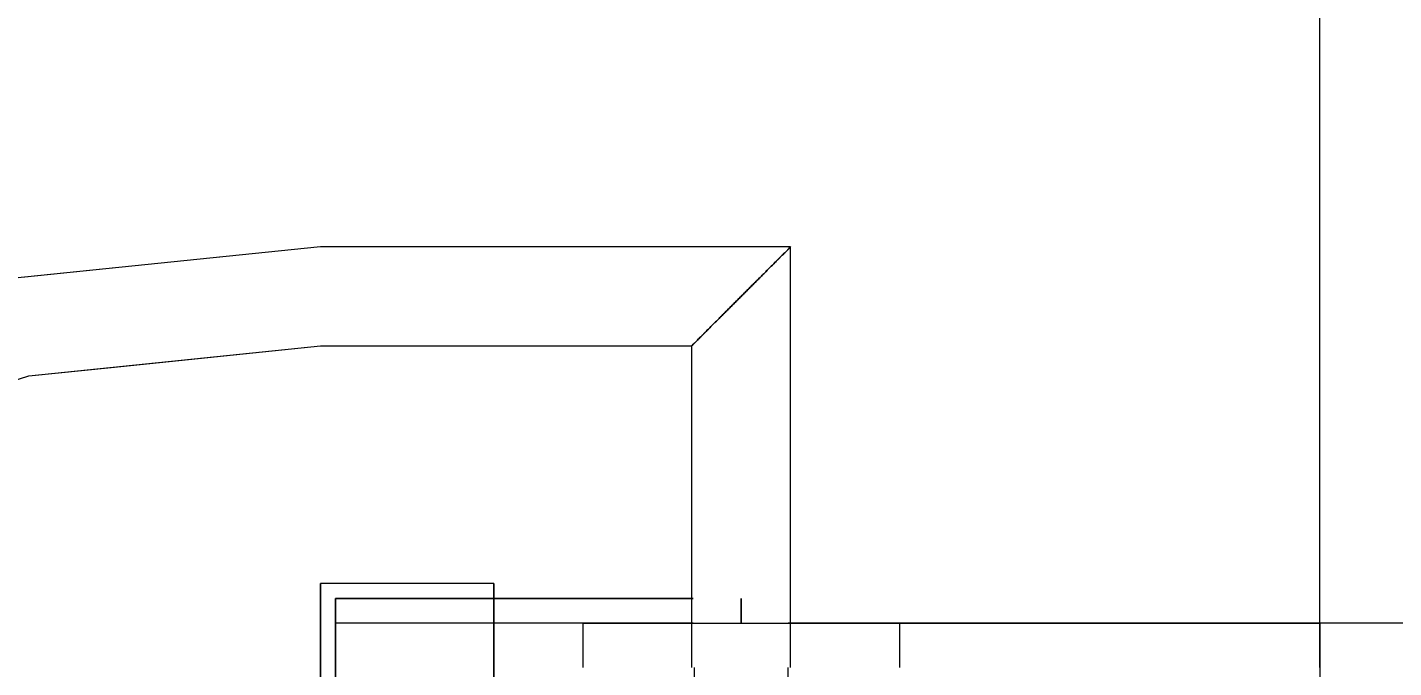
# Model space of a CAD drawing. Header units: millimetres. Extents: x 4021 to 183614, y -11746 to 71065.
# Drawn here: x 123426.4 to 123702.6, y 42057.5 to 42186.9 of the extents above; entities that cross this region are included whole.
import ezdxf

# ---------------------------------------------------------------- set-up
doc = ezdxf.new("R2010")
doc.units = ezdxf.units.MM
for name, color, linetype, lineweight in [('A-ANNO-DIMS', 211, 'Continuous', 5), ('A-FLOR', 192, 'Continuous', 9), ('A-WALL', 113, 'Continuous', 20), ('Q-CASE', 31, 'Continuous', 20)]:
    doc.layers.add(name, color=color, linetype=linetype, lineweight=lineweight)
doc.styles.add('Arial_2', font='arial.ttf', dxfattribs={"width": 0.7, "height": 295.05988})
doc.dimstyles.new('Linear_-_1_5mm_Arial', dxfattribs={"dimscale": 304.8, "dimtxt": 300, "dimasz": 0.656168, "dimexe": 0.656168, "dimexo": 0.0625, "dimgap": 0.328084, "dimtad": 1, "dimdec": 0, "dimzin": 0, "dimdsep": 46, "dimtxsty": 'Arial_2', "dimblk1": 'OBLIQUE', "dimblk2": 'OBLIQUE', "dimsah": 1, "dimcen": 0.09, "dimadec": 0, "dimazin": 0, "dimtfac": 1, "dimtdec": 4, "dimtix": 1, "dimtmove": 0, "dimatfit": 3, "dimfxl": 0.656168, "dimfxlon": 1, "dimtvp": 1, "dimtolj": 1, "dimtzin": 0, "dimarcsym": 2})

# ---------------------------------------------------------------- blocks, each defined once
blk = doc.blocks.new('DLN_Cat Ladder - 750x750x5000 _WDH_-9766194-Copy of COLOUR_LOWER R_F')
at = {"layer": 'Q-CASE'}
for p, q in [((-189.3, -600), (-189.3, -685)), ((-189.3, -699), (-189.3, -600)), ((-180.3, -600), (-189.3, -600)), ((-189.3, -600), (-180.3, -600)), ((-189.3, -685), (-189.3, -699)), ((-189.3, -685), (-180.3, -685)), ((-189.3, -685), (-180.3, -685)), ((-189.3, -699), (-189.3, -707.5)), ((-189.3, -749), (-189.3, -699)), ((-265.3, -707), (-265.3, -802)), ((-189.3, -707), (-265.3, -707)), ((-265.3, -707), (-265.3, -802)), ((-189.3, -707), (-265.3, -707)), ((-265.3, -707), (-265.3, -802)), ((-189.3, -707), (-265.3, -707)), ((-265.3, -707), (-265.3, -802)), ((-189.3, -707), (-265.3, -707)), ((-265.3, -707), (-265.3, -802)), ((-189.3, -707), (-265.3, -707)), ((-265.3, -707), (-265.3, -802)), ((-189.3, -707), (-265.3, -707)), ((-265.3, -707), (-265.3, -802)), ((-189.3, -707), (-265.3, -707)), ((-265.3, -707), (-265.3, -802)), ((-189.3, -707), (-265.3, -707)), ((-265.3, -707), (-265.3, -802)), ((-189.3, -707), (-265.3, -707)), ((-265.3, -707), (-265.3, -802)), ((-189.3, -707), (-265.3, -707)), ((-180.3, -707), (-189.3, -707)), ((-180.3, -707), (-189.3, -707)), ((-180.3, -707), (-189.3, -707)), ((-180.3, -707), (-189.3, -707)), ((-180.3, -707), (-189.3, -707)), ((-180.3, -707), (-189.3, -707)), ((-180.3, -707), (-189.3, -707)), ((-180.3, -707), (-189.3, -707)), ((-180.3, -707), (-189.3, -707)), ((-180.3, -707), (-189.3, -707)), ((-171.3, -707.5), (-180.3, -707.5)), ((-171.3, -707.5), (-180.3, -707.5)), ((-171.3, -707.5), (-180.3, -707.5)), ((-171.3, -707.5), (-180.3, -707.5)), ((-171.3, -707.5), (-180.3, -707.5)), ((-171.3, -707.5), (-180.3, -707.5)), ((-171.3, -707.5), (-180.3, -707.5)), ((-171.3, -707.5), (-180.3, -707.5)), ((-171.3, -707.5), (-180.3, -707.5)), ((-171.3, -707.5), (-180.3, -707.5)), ((-171.3, -707.5), (-180.3, -707.5)), ((-171.3, -707.5), (-180.3, -707.5)), ((-171.3, -707.5), (-180.3, -707.5)), ((-171.3, -707.5), (-180.3, -707.5)), ((-171.3, -707.5), (-180.3, -707.5)), ((-171.3, -707.5), (-180.3, -707.5)), ((269.7, -707.5), (-180.3, -707.5)), ((-171.3, -707.5), (-180.3, -707.5)), ((-194.3, -717), (-189.3, -717)), ((-189.3, -717), (-194.3, -717)), ((-194.3, -717), (-189.3, -717)), ((-189.3, -717), (-194.3, -717)), ((-245.3, -802), (-245.3, -727)), ((-245.3, -727), (-189.3, -727)), ((-245.3, -802), (-245.3, -727)), ((-245.3, -727), (-189.3, -727)), ((-245.3, -802), (-245.3, -727)), ((-245.3, -727), (-189.3, -727)), ((-245.3, -802), (-245.3, -727)), ((-245.3, -727), (-189.3, -727)), ((-245.3, -802), (-245.3, -727)), ((-245.3, -727), (-189.3, -727)), ((-245.3, -802), (-245.3, -727)), ((-245.3, -727), (-189.3, -727)), ((-245.3, -802), (-245.3, -727)), ((-245.3, -727), (-189.3, -727)), ((-245.3, -802), (-245.3, -727)), ((-245.3, -727), (-189.3, -727)), ((-245.3, -802), (-245.3, -727)), ((-245.3, -727), (-189.3, -727)), ((-245.3, -802), (-245.3, -727)), ((-245.3, -727), (-189.3, -727)), ((-194.3, -767), (-194.3, -726.66)), ((-194.3, -726.66), (-194.3, -767)), ((-194.3, -767), (-194.3, -726.66)), ((-194.3, -726.66), (-194.3, -767)), ((-189.3, -726.66), (-189.3, -747.3)), ((-189.3, -726.66), (-189.3, -747.3)), ((-189.3, -726.66), (-189.3, -747.3)), ((-189.3, -726.66), (-189.3, -747.3)), ((-189.3, -726.85), (-189.3, -747.3)), ((-189.3, -727), (-180.3, -727)), ((-189.3, -727), (-180.3, -727)), ((-189.3, -727), (-180.3, -727)), ((-189.3, -727), (-180.3, -727)), ((-189.3, -727), (-180.3, -727)), ((-189.3, -727), (-180.3, -727)), ((-189.3, -727), (-180.3, -727)), ((-189.3, -727), (-180.3, -727)), ((-189.3, -727), (-180.3, -727)), ((-189.3, -727), (-180.3, -727)), ((-180.3, -726.5), (269.7, -726.5)), ((-189.3, -747.3), (-189.3, -767)), ((-189.3, -747.3), (-189.3, -767)), ((-189.3, -747.3), (-189.3, -767)), ((-189.3, -747.3), (-189.3, -767)), ((-189.3, -747.3), (-189.3, -749)), ((-189.3, -749), (-180.3, -749)), ((286.7, -767), (-197.3, -767)), ((-197.3, -767), (-197.3, -802)), ((-197.3, -767), (-197.3, -802)), ((-197.3, -767), (-194.3, -767)), ((-194.3, -799), (-194.3, -767)), ((-194.3, -799), (-194.3, -767)), ((-194.3, -767), (-189.3, -767)), ((-189.3, -767), (-194.3, -767)), ((-194.3, -767), (283.7, -767)), ((-194.3, -799), (-194.3, -767)), ((-194.3, -767), (-194.3, -799)), ((-194.3, -799), (-194.3, -767)), ((-194.3, -767), (-194.3, -799)), ((-189.3, -767), (278.7, -767)), ((278.7, -767), (-189.3, -767)), ((-189.3, -767), (-189.3, -799)), ((-189.3, -767), (-189.3, -799)), ((-189.3, -767), (-189.3, -799)), ((-189.3, -767), (-189.3, -799)), ((283.7, -799), (-194.3, -799)), ((-194.3, -799), (-189.3, -799)), ((-194.3, -799), (-189.3, -799)), ((-189.3, -799), (-194.3, -799)), ((-194.3, -799), (-189.3, -799)), ((-189.3, -799), (-194.3, -799)), ((-189.3, -799), (-162.3, -799)), ((-265.3, -802), (-261.42, -840.11)), ((-265.3, -802), (-261.42, -840.11)), ((-265.3, -802), (-261.42, -840.11)), ((-265.3, -802), (-261.42, -840.11)), ((-265.3, -802), (-261.42, -840.11)), ((-265.3, -802), (-261.42, -840.11)), ((-265.3, -802), (-261.42, -840.11)), ((-265.3, -802), (-261.42, -840.11)), ((-265.3, -802), (-261.42, -840.11)), ((-240.96, -844.29), (-245.3, -802)), ((-240.96, -844.29), (-245.3, -802)), ((-240.96, -844.29), (-245.3, -802)), ((-240.96, -844.29), (-245.3, -802)), ((-240.96, -844.29), (-245.3, -802)), ((-240.96, -844.29), (-245.3, -802)), ((-240.96, -844.29), (-245.3, -802)), ((-240.96, -844.29), (-245.3, -802)), ((-240.96, -844.29), (-245.3, -802)), ((-162.3, -802), (-197.3, -802)), ((-197.3, -802), (286.7, -802)), ((-261.42, -840.11), (-259.22, -861.76)), ((-261.42, -840.11), (-259.22, -861.76)), ((-261.42, -840.11), (-259.22, -861.76)), ((-261.42, -840.11), (-259.22, -861.76)), ((-261.42, -840.11), (-259.22, -861.76)), ((-261.42, -840.11), (-259.22, -861.76)), ((-261.42, -840.11), (-259.22, -861.76)), ((-261.42, -840.11), (-259.22, -861.76)), ((-261.42, -840.11), (-259.22, -861.76)), ((-239.25, -860.94), (-240.96, -844.29)), ((-239.25, -860.94), (-240.96, -844.29)), ((-239.25, -860.94), (-240.96, -844.29)), ((-239.25, -860.94), (-240.96, -844.29)), ((-239.25, -860.94), (-240.96, -844.29)), ((-239.25, -860.94), (-240.96, -844.29)), ((-239.25, -860.94), (-240.96, -844.29)), ((-239.25, -860.94), (-240.96, -844.29)), ((-239.25, -860.94), (-240.96, -844.29))]:
    blk.add_line(p, q, dxfattribs=at)
at = {"layer": 'Q-CASE', "flags": 128}
for points in [[(-265.3, -802), (-258.94, -864.47), (-240.12, -924.37), (-209.62, -979.26), (-168.68, -1026.87), (-118.99, -1065.26), (-62.59, -1092.84), (-1.78, -1108.5), (60.94, -1111.57), (122.99, -1101.95), (181.82, -1080.02), (235.04, -1046.69), (280.44, -1003.31), (316.17, -951.68), (340.76, -893.91), (353.21, -832.36), (354.7, -802)], [(334.7, -802), (328.34, -862.39), (309.55, -920.13), (279.14, -972.7), (238.45, -1017.78), (189.27, -1053.39), (133.75, -1077.99), (74.33, -1090.48), (13.6, -1090.33), (-45.76, -1077.53), (-101.15, -1052.65), (-150.15, -1016.78), (-190.61, -971.5), (-220.75, -918.78), (-239.25, -860.94), (-245.3, -802)]]:
    blk.add_lwpolyline(points, dxfattribs=at)
at = {"layer": 'Q-CASE'}
for points in [[(-264.96, -707.34), (-265.18, -707.12), (-265.3, -707), (-265.3, -707)], [(-265.3, -707), (-265.3, -707), (-265.18, -707.12), (-264.96, -707.34)], [(-264.96, -707.34), (-265.18, -707.12), (-265.3, -707), (-265.3, -707)], [(-264.96, -707.34), (-265.18, -707.12), (-265.3, -707), (-265.3, -707)], [(-265.3, -707), (-265.3, -707), (-265.18, -707.12), (-264.96, -707.34)], [(-263.96, -708.34), (-264.18, -708.12), (-264.55, -707.75), (-264.87, -707.43), (-264.96, -707.34)], [(-263.96, -708.34), (-264.18, -708.12), (-264.55, -707.75), (-264.87, -707.43), (-264.96, -707.34)], [(-263.96, -708.34), (-264.18, -708.12), (-264.55, -707.75), (-264.87, -707.43), (-264.96, -707.34)], [(-264.96, -707.34), (-264.85, -707.45), (-264.56, -707.74), (-264.18, -708.12), (-263.96, -708.34)], [(-262.37, -709.93), (-262.06, -710.24), (-261.4, -710.9), (-260.68, -711.62), (-260.3, -712)], [(-257.89, -714.41), (-258.1, -714.2), (-258.52, -713.79), (-259.13, -713.17), (-259.73, -712.57), (-260.11, -712.19), (-260.3, -712)], [(-260.3, -712), (-260.11, -712.19), (-259.73, -712.57), (-259.13, -713.17), (-258.52, -713.79), (-257.89, -714.41), (-257.25, -715.04), (-256.61, -715.69), (-255.95, -716.35), (-255.52, -716.78), (-255.3, -717)], [(-257.89, -714.41), (-258.1, -714.2), (-258.52, -713.79), (-259.13, -713.17), (-259.73, -712.57), (-260.11, -712.19), (-260.3, -712)], [(-257.89, -714.41), (-258.1, -714.2), (-258.52, -713.79), (-259.13, -713.17), (-259.73, -712.57), (-260.11, -712.19), (-260.3, -712)], [(-255.3, -717), (-255.52, -716.78), (-255.95, -716.35), (-256.61, -715.69), (-257.25, -715.04), (-257.68, -714.62), (-257.89, -714.41)], [(-250.3, -722), (-250.49, -721.81), (-250.87, -721.43), (-251.47, -720.83), (-252.08, -720.21), (-252.71, -719.59), (-253.35, -718.96), (-253.99, -718.31), (-254.65, -717.65), (-255.3, -717), (-255.95, -716.35), (-256.61, -715.69), (-257.25, -715.04), (-257.68, -714.62), (-257.89, -714.41)], [(-255.3, -717), (-255.52, -716.78), (-255.95, -716.35), (-256.61, -715.69), (-257.25, -715.04), (-257.68, -714.62), (-257.89, -714.41)], [(-255.3, -717), (-255.52, -716.78), (-255.95, -716.35), (-256.61, -715.69), (-257.25, -715.04), (-257.68, -714.62), (-257.89, -714.41)], [(-255.3, -717), (-255.08, -717.22), (-254.65, -717.65), (-253.99, -718.31), (-253.35, -718.96), (-252.92, -719.38), (-252.71, -719.59)], [(-252.71, -719.59), (-252.92, -719.38), (-253.35, -718.96), (-253.99, -718.31), (-254.65, -717.65), (-255.08, -717.22), (-255.3, -717)], [(-250.3, -722), (-250.49, -721.81), (-250.87, -721.43), (-251.47, -720.83), (-252.08, -720.21), (-252.71, -719.59), (-253.35, -718.96), (-253.99, -718.31), (-254.65, -717.65), (-255.08, -717.22), (-255.3, -717)], [(-250.3, -722), (-250.49, -721.81), (-250.87, -721.43), (-251.47, -720.83), (-252.08, -720.21), (-252.71, -719.59), (-253.35, -718.96), (-253.99, -718.31), (-254.65, -717.65), (-255.08, -717.22), (-255.3, -717)], [(-255.3, -717), (-255.08, -717.22), (-254.65, -717.65), (-253.99, -718.31), (-253.35, -718.96), (-252.92, -719.38), (-252.71, -719.59)], [(-252.71, -719.59), (-252.92, -719.38), (-253.35, -718.96), (-253.99, -718.31), (-254.65, -717.65), (-255.08, -717.22), (-255.3, -717)], [(-250.3, -722), (-250.49, -721.81), (-250.87, -721.43), (-251.47, -720.83), (-252.08, -720.21), (-252.5, -719.8), (-252.71, -719.59)], [(-252.71, -719.59), (-252.5, -719.8), (-252.08, -720.21), (-251.47, -720.83), (-250.87, -721.43), (-250.49, -721.81), (-250.3, -722)], [(-250.3, -722), (-250.49, -721.81), (-250.87, -721.43), (-251.47, -720.83), (-252.08, -720.21), (-252.5, -719.8), (-252.71, -719.59)], [(-248.23, -724.07), (-248.54, -723.76), (-249.19, -723.1), (-249.92, -722.38), (-250.3, -722)], [(-248.23, -724.07), (-248.54, -723.76), (-249.19, -723.1), (-249.92, -722.38), (-250.3, -722)], [(-248.23, -724.07), (-248.54, -723.76), (-249.19, -723.1), (-249.92, -722.38), (-250.3, -722)], [(-248.23, -724.07), (-248.54, -723.76), (-249.19, -723.1), (-249.92, -722.38), (-250.3, -722)], [(-245.64, -726.66), (-245.75, -726.55), (-246.03, -726.26), (-246.42, -725.88), (-246.64, -725.66)], [(-246.64, -725.66), (-246.42, -725.88), (-246.04, -726.25), (-245.73, -726.57), (-245.64, -726.66)], [(-246.64, -725.66), (-246.42, -725.88), (-246.04, -726.25), (-245.73, -726.57), (-245.64, -726.66)], [(-245.64, -726.66), (-245.75, -726.55), (-246.03, -726.26), (-246.42, -725.88), (-246.64, -725.66)], [(-245.64, -726.66), (-245.75, -726.55), (-246.03, -726.26), (-246.42, -725.88), (-246.64, -725.66)], [(-245.3, -727), (-245.3, -727), (-245.41, -726.88), (-245.64, -726.66)], [(-245.64, -726.66), (-245.41, -726.88), (-245.3, -727), (-245.3, -727)], [(-245.3, -727), (-245.3, -727), (-245.41, -726.88), (-245.64, -726.66)], [(-245.3, -727), (-245.3, -727), (-245.41, -726.88), (-245.64, -726.66)], [(-245.64, -726.66), (-245.41, -726.88), (-245.3, -727), (-245.3, -727)], [(-245.3, -727), (-245.3, -727), (-245.41, -726.88), (-245.64, -726.66)], [(-245.3, -727), (-245.3, -727), (-245.41, -726.88), (-245.64, -726.66)]]:
    blk.add_open_spline(points, degree=3, dxfattribs=at)
for points, knots in [([(-265.3, -707), (-265.3, -707), (-265.13, -707.17), (-264.56, -707.74), (-263.98, -708.31), (-263.38, -708.92), (-262.82, -709.48), (-262.53, -709.78), (-262.37, -709.93)], [0, 0, 0, 0, 0.0833333, 0.125, 0.1666667, 0.2083333, 0.2291667, 0.25, 0.25, 0.25, 0.25]), ([(-250.3, -722), (-250.49, -721.81), (-250.87, -721.43), (-251.47, -720.83), (-252.08, -720.21), (-252.71, -719.59), (-253.35, -718.96), (-253.99, -718.31), (-254.65, -717.65), (-255.3, -717), (-255.95, -716.35), (-256.61, -715.69), (-257.25, -715.04), (-257.89, -714.41), (-258.52, -713.79), (-259.13, -713.17), (-259.73, -712.57), (-260.3, -712), (-260.86, -711.44), (-261.57, -710.73), (-262.23, -710.07), (-262.82, -709.48), (-263.38, -708.92), (-263.98, -708.31), (-264.56, -707.74), (-265.13, -707.17), (-265.3, -707), (-265.3, -707)], [0.3333333, 0.3333333, 0.3333333, 0.3333333, 0.3541667, 0.375, 0.3958333, 0.4166667, 0.4375, 0.4583333, 0.4791667, 0.5, 0.5208333, 0.5416667, 0.5625, 0.5833333, 0.6041667, 0.625, 0.6458333, 0.6666667, 0.6875, 0.7083333, 0.75, 0.7708333, 0.7916667, 0.8333333, 0.875, 0.9166667, 1, 1, 1, 1]), ([(-265.3, -707), (-265.3, -707), (-265.13, -707.17), (-264.56, -707.74), (-263.98, -708.31), (-263.38, -708.92), (-262.82, -709.48), (-262.23, -710.07), (-261.4, -710.9), (-260.5, -711.81), (-259.73, -712.57), (-259.13, -713.17), (-258.52, -713.79), (-257.89, -714.41), (-257.25, -715.04), (-256.61, -715.69), (-255.95, -716.35), (-255.3, -717), (-254.65, -717.65), (-253.99, -718.31), (-253.35, -718.96), (-252.71, -719.59), (-252.08, -720.21), (-251.47, -720.83), (-250.87, -721.43), (-250.3, -722), (-249.74, -722.56), (-249.03, -723.27), (-248.37, -723.93), (-247.78, -724.52), (-247.22, -725.08), (-246.86, -725.44), (-246.64, -725.66)], [0, 0, 0, 0, 0.0833333, 0.125, 0.1666667, 0.2083333, 0.2291667, 0.25, 0.2916667, 0.3333333, 0.3541667, 0.375, 0.3958333, 0.4166667, 0.4375, 0.4583333, 0.4791667, 0.5, 0.5208333, 0.5416667, 0.5625, 0.5833333, 0.6041667, 0.625, 0.6458333, 0.6666667, 0.6875, 0.7083333, 0.75, 0.7708333, 0.7916667, 0.8333333, 0.8333333, 0.8333333, 0.8333333]), ([(-262.37, -709.93), (-262.53, -709.78), (-262.82, -709.48), (-263.38, -708.92), (-263.98, -708.31), (-264.56, -707.74), (-265.13, -707.17), (-265.3, -707), (-265.3, -707)], [0.75, 0.75, 0.75, 0.75, 0.7708333, 0.7916667, 0.8333333, 0.875, 0.9166667, 1, 1, 1, 1]), ([(-265.3, -707), (-265.3, -707), (-265.13, -707.17), (-264.56, -707.74), (-263.98, -708.31), (-263.38, -708.92), (-262.82, -709.48), (-262.23, -710.07), (-261.4, -710.9), (-260.68, -711.62), (-260.3, -712)], [0, 0, 0, 0, 0.0833333, 0.125, 0.1666667, 0.2083333, 0.2291667, 0.25, 0.2916667, 0.3333333, 0.3333333, 0.3333333, 0.3333333]), ([(-262.37, -709.93), (-262.53, -709.78), (-262.82, -709.48), (-263.38, -708.92), (-263.98, -708.31), (-264.56, -707.74), (-265.13, -707.17), (-265.3, -707), (-265.3, -707)], [0.75, 0.75, 0.75, 0.75, 0.7708333, 0.7916667, 0.8333333, 0.875, 0.9166667, 1, 1, 1, 1]), ([(-265.3, -707), (-265.3, -707), (-265.13, -707.17), (-264.56, -707.74), (-263.98, -708.31), (-263.38, -708.92), (-262.82, -709.48), (-262.53, -709.78), (-262.37, -709.93)], [0, 0, 0, 0, 0.0833333, 0.125, 0.1666667, 0.2083333, 0.2291667, 0.25, 0.25, 0.25, 0.25]), ([(-245.3, -727), (-245.3, -727), (-245.47, -726.83), (-246.03, -726.26), (-246.61, -725.69), (-247.22, -725.08), (-247.78, -724.52), (-248.37, -723.93), (-249.19, -723.1), (-250.1, -722.19), (-250.87, -721.43), (-251.47, -720.83), (-252.08, -720.21), (-252.71, -719.59), (-253.35, -718.96), (-253.99, -718.31), (-254.65, -717.65), (-255.3, -717), (-255.95, -716.35), (-256.61, -715.69), (-257.25, -715.04), (-257.89, -714.41), (-258.52, -713.79), (-259.13, -713.17), (-259.73, -712.57), (-260.3, -712), (-260.86, -711.44), (-261.57, -710.73), (-262.23, -710.07), (-262.82, -709.48), (-263.38, -708.92), (-263.98, -708.31), (-264.56, -707.74), (-265.13, -707.17), (-265.3, -707), (-265.3, -707)], [0, 0, 0, 0, 0.083333, 0.125, 0.166667, 0.208333, 0.229167, 0.25, 0.291667, 0.333333, 0.354167, 0.375, 0.395833, 0.416667, 0.4375, 0.458333, 0.479167, 0.5, 0.520833, 0.541667, 0.5625, 0.583333, 0.604167, 0.625, 0.645833, 0.666667, 0.6875, 0.708333, 0.75, 0.770833, 0.791667, 0.833333, 0.875, 0.916667, 1, 1, 1, 1]), ([(-265.3, -707), (-265.3, -707), (-265.13, -707.17), (-264.56, -707.74), (-263.98, -708.31), (-263.38, -708.92), (-262.82, -709.48), (-262.53, -709.78), (-262.37, -709.93)], [0, 0, 0, 0, 0.0833333, 0.125, 0.1666667, 0.2083333, 0.2291667, 0.25, 0.25, 0.25, 0.25]), ([(-262.37, -709.93), (-262.53, -709.78), (-262.82, -709.48), (-263.38, -708.92), (-263.98, -708.31), (-264.56, -707.74), (-265.13, -707.17), (-265.3, -707), (-265.3, -707)], [0.75, 0.75, 0.75, 0.75, 0.7708333, 0.7916667, 0.8333333, 0.875, 0.9166667, 1, 1, 1, 1]), ([(-265.3, -707), (-265.3, -707), (-265.13, -707.17), (-264.56, -707.74), (-263.98, -708.31), (-263.38, -708.92), (-262.82, -709.48), (-262.23, -710.07), (-261.4, -710.9), (-260.5, -711.81), (-259.73, -712.57), (-259.13, -713.17), (-258.52, -713.79), (-257.89, -714.41), (-257.25, -715.04), (-256.61, -715.69), (-255.95, -716.35), (-255.3, -717), (-254.65, -717.65), (-253.99, -718.31), (-253.35, -718.96), (-252.71, -719.59), (-252.08, -720.21), (-251.47, -720.83), (-250.87, -721.43), (-250.3, -722), (-249.74, -722.56), (-249.03, -723.27), (-248.37, -723.93), (-247.78, -724.52), (-247.22, -725.08), (-246.61, -725.69), (-246.03, -726.26), (-245.47, -726.83), (-245.3, -727), (-245.3, -727)], [0, 0, 0, 0, 0.083333, 0.125, 0.166667, 0.208333, 0.229167, 0.25, 0.291667, 0.333333, 0.354167, 0.375, 0.395833, 0.416667, 0.4375, 0.458333, 0.479167, 0.5, 0.520833, 0.541667, 0.5625, 0.583333, 0.604167, 0.625, 0.645833, 0.666667, 0.6875, 0.708333, 0.75, 0.770833, 0.791667, 0.833333, 0.875, 0.916667, 1, 1, 1, 1]), ([(-263.96, -708.34), (-264.18, -708.12), (-264.56, -707.74), (-265.13, -707.17), (-265.3, -707), (-265.3, -707)], [0.8333333, 0.8333333, 0.8333333, 0.8333333, 0.875, 0.9166667, 1, 1, 1, 1]), ([(-265.3, -707), (-265.3, -707), (-265.13, -707.17), (-264.56, -707.74), (-263.98, -708.31), (-263.38, -708.92), (-262.82, -709.48), (-262.23, -710.07), (-261.4, -710.9), (-260.5, -711.81), (-259.73, -712.57), (-259.13, -713.17), (-258.52, -713.79), (-257.89, -714.41), (-257.25, -715.04), (-256.61, -715.69), (-255.95, -716.35), (-255.52, -716.78), (-255.3, -717)], [0, 0, 0, 0, 0.0833333, 0.125, 0.1666667, 0.2083333, 0.2291667, 0.25, 0.2916667, 0.3333333, 0.3541667, 0.375, 0.3958333, 0.4166667, 0.4375, 0.4583333, 0.4791667, 0.5, 0.5, 0.5, 0.5]), ([(-245.3, -727), (-245.3, -727), (-245.47, -726.83), (-246.03, -726.26), (-246.61, -725.69), (-247.22, -725.08), (-247.78, -724.52), (-248.37, -723.93), (-249.19, -723.1), (-250.1, -722.19), (-250.87, -721.43), (-251.47, -720.83), (-252.08, -720.21), (-252.71, -719.59), (-253.35, -718.96), (-253.99, -718.31), (-254.65, -717.65), (-255.3, -717), (-255.95, -716.35), (-256.61, -715.69), (-257.25, -715.04), (-257.89, -714.41), (-258.52, -713.79), (-259.13, -713.17), (-259.73, -712.57), (-260.3, -712), (-260.86, -711.44), (-261.57, -710.73), (-262.23, -710.07), (-262.82, -709.48), (-263.38, -708.92), (-263.98, -708.31), (-264.56, -707.74), (-265.13, -707.17), (-265.3, -707), (-265.3, -707)], [0, 0, 0, 0, 0.083333, 0.125, 0.166667, 0.208333, 0.229167, 0.25, 0.291667, 0.333333, 0.354167, 0.375, 0.395833, 0.416667, 0.4375, 0.458333, 0.479167, 0.5, 0.520833, 0.541667, 0.5625, 0.583333, 0.604167, 0.625, 0.645833, 0.666667, 0.6875, 0.708333, 0.75, 0.770833, 0.791667, 0.833333, 0.875, 0.916667, 1, 1, 1, 1]), ([(-265.3, -707), (-265.3, -707), (-265.13, -707.17), (-264.56, -707.74), (-263.98, -708.31), (-263.38, -708.92), (-262.82, -709.48), (-262.23, -710.07), (-261.4, -710.9), (-260.5, -711.81), (-259.73, -712.57), (-259.13, -713.17), (-258.52, -713.79), (-257.89, -714.41), (-257.25, -715.04), (-256.61, -715.69), (-255.95, -716.35), (-255.3, -717), (-254.65, -717.65), (-253.99, -718.31), (-253.35, -718.96), (-252.71, -719.59), (-252.08, -720.21), (-251.47, -720.83), (-250.87, -721.43), (-250.3, -722), (-249.74, -722.56), (-249.03, -723.27), (-248.37, -723.93), (-247.78, -724.52), (-247.22, -725.08), (-246.61, -725.69), (-246.03, -726.26), (-245.47, -726.83), (-245.3, -727), (-245.3, -727)], [0, 0, 0, 0, 0.083333, 0.125, 0.166667, 0.208333, 0.229167, 0.25, 0.291667, 0.333333, 0.354167, 0.375, 0.395833, 0.416667, 0.4375, 0.458333, 0.479167, 0.5, 0.520833, 0.541667, 0.5625, 0.583333, 0.604167, 0.625, 0.645833, 0.666667, 0.6875, 0.708333, 0.75, 0.770833, 0.791667, 0.833333, 0.875, 0.916667, 1, 1, 1, 1]), ([(-264.96, -707.34), (-264.85, -707.45), (-264.56, -707.74), (-263.98, -708.31), (-263.38, -708.92), (-262.82, -709.48), (-262.53, -709.78), (-262.37, -709.93)], [0.0833333, 0.0833333, 0.0833333, 0.0833333, 0.125, 0.1666667, 0.2083333, 0.2291667, 0.25, 0.25, 0.25, 0.25]), ([(-252.71, -719.59), (-252.92, -719.38), (-253.35, -718.96), (-253.99, -718.31), (-254.65, -717.65), (-255.3, -717), (-255.95, -716.35), (-256.61, -715.69), (-257.25, -715.04), (-257.89, -714.41), (-258.52, -713.79), (-259.13, -713.17), (-259.73, -712.57), (-260.3, -712), (-260.86, -711.44), (-261.57, -710.73), (-262.23, -710.07), (-262.82, -709.48), (-263.38, -708.92), (-263.74, -708.55), (-263.96, -708.34)], [0.4166667, 0.4166667, 0.4166667, 0.4166667, 0.4375, 0.4583333, 0.4791667, 0.5, 0.5208333, 0.5416667, 0.5625, 0.5833333, 0.6041667, 0.625, 0.6458333, 0.6666667, 0.6875, 0.7083333, 0.75, 0.7708333, 0.7916667, 0.8333333, 0.8333333, 0.8333333, 0.8333333]), ([(-260.3, -712), (-260.49, -711.81), (-260.86, -711.44), (-261.57, -710.73), (-262.23, -710.07), (-262.82, -709.48), (-263.38, -708.92), (-263.74, -708.55), (-263.96, -708.34)], [0.6666667, 0.6666667, 0.6666667, 0.6666667, 0.6875, 0.7083333, 0.75, 0.7708333, 0.7916667, 0.8333333, 0.8333333, 0.8333333, 0.8333333]), ([(-262.37, -709.93), (-262.53, -709.78), (-262.82, -709.48), (-263.38, -708.92), (-263.74, -708.55), (-263.96, -708.34)], [0.75, 0.75, 0.75, 0.75, 0.77083333, 0.79166667, 0.83333333, 0.83333333, 0.83333333, 0.83333333]), ([(-260.3, -712), (-260.49, -711.81), (-260.86, -711.44), (-261.57, -710.73), (-262.23, -710.07), (-262.82, -709.48), (-263.38, -708.92), (-263.74, -708.55), (-263.96, -708.34)], [0.6666667, 0.6666667, 0.6666667, 0.6666667, 0.6875, 0.7083333, 0.75, 0.7708333, 0.7916667, 0.8333333, 0.8333333, 0.8333333, 0.8333333]), ([(-263.96, -708.34), (-263.74, -708.56), (-263.38, -708.92), (-262.82, -709.48), (-262.23, -710.07), (-261.4, -710.9), (-260.5, -711.81), (-259.73, -712.57), (-259.13, -713.17), (-258.52, -713.79), (-257.89, -714.41), (-257.25, -715.04), (-256.61, -715.69), (-255.95, -716.35), (-255.3, -717), (-254.65, -717.65), (-253.99, -718.31), (-253.35, -718.96), (-252.71, -719.59), (-252.08, -720.21), (-251.47, -720.83), (-250.87, -721.43), (-250.49, -721.81), (-250.3, -722)], [0.1666667, 0.1666667, 0.1666667, 0.1666667, 0.2083333, 0.2291667, 0.25, 0.2916667, 0.3333333, 0.3541667, 0.375, 0.3958333, 0.4166667, 0.4375, 0.4583333, 0.4791667, 0.5, 0.5208333, 0.5416667, 0.5625, 0.5833333, 0.6041667, 0.625, 0.6458333, 0.6666667, 0.6666667, 0.6666667, 0.6666667]), ([(-262.37, -709.93), (-262.06, -710.24), (-261.4, -710.9), (-260.5, -711.81), (-259.73, -712.57), (-259.13, -713.17), (-258.52, -713.79), (-257.89, -714.41), (-257.25, -715.04), (-256.61, -715.69), (-255.95, -716.35), (-255.52, -716.78), (-255.3, -717)], [0.25, 0.25, 0.25, 0.25, 0.2916667, 0.3333333, 0.3541667, 0.375, 0.3958333, 0.4166667, 0.4375, 0.4583333, 0.4791667, 0.5, 0.5, 0.5, 0.5]), ([(-260.3, -712), (-260.49, -711.81), (-260.86, -711.44), (-261.57, -710.73), (-262.06, -710.24), (-262.37, -709.93)], [0.66666667, 0.66666667, 0.66666667, 0.66666667, 0.6875, 0.70833333, 0.75, 0.75, 0.75, 0.75]), ([(-262.37, -709.93), (-262.06, -710.24), (-261.4, -710.9), (-260.5, -711.81), (-259.73, -712.57), (-259.13, -713.17), (-258.52, -713.79), (-257.89, -714.41), (-257.25, -715.04), (-256.61, -715.69), (-255.95, -716.35), (-255.3, -717), (-254.65, -717.65), (-253.99, -718.31), (-253.35, -718.96), (-252.92, -719.38), (-252.71, -719.59)], [0.25, 0.25, 0.25, 0.25, 0.2916667, 0.3333333, 0.3541667, 0.375, 0.3958333, 0.4166667, 0.4375, 0.4583333, 0.4791667, 0.5, 0.5208333, 0.5416667, 0.5625, 0.5833333, 0.5833333, 0.5833333, 0.5833333]), ([(-257.89, -714.41), (-258.1, -714.2), (-258.52, -713.79), (-259.13, -713.17), (-259.73, -712.57), (-260.3, -712), (-260.86, -711.44), (-261.57, -710.73), (-262.06, -710.24), (-262.37, -709.93)], [0.5833333, 0.5833333, 0.5833333, 0.5833333, 0.6041667, 0.625, 0.6458333, 0.6666667, 0.6875, 0.7083333, 0.75, 0.75, 0.75, 0.75]), ([(-262.37, -709.93), (-262.06, -710.24), (-261.4, -710.9), (-260.5, -711.81), (-259.73, -712.57), (-259.13, -713.17), (-258.52, -713.79), (-257.89, -714.41), (-257.25, -715.04), (-256.61, -715.69), (-255.95, -716.35), (-255.3, -717), (-254.65, -717.65), (-253.99, -718.31), (-253.35, -718.96), (-252.71, -719.59), (-252.08, -720.21), (-251.47, -720.83), (-250.87, -721.43), (-250.49, -721.81), (-250.3, -722)], [0.25, 0.25, 0.25, 0.25, 0.2916667, 0.3333333, 0.3541667, 0.375, 0.3958333, 0.4166667, 0.4375, 0.4583333, 0.4791667, 0.5, 0.5208333, 0.5416667, 0.5625, 0.5833333, 0.6041667, 0.625, 0.6458333, 0.6666667, 0.6666667, 0.6666667, 0.6666667]), ([(-255.3, -717), (-255.52, -716.78), (-255.95, -716.35), (-256.61, -715.69), (-257.25, -715.04), (-257.89, -714.41), (-258.52, -713.79), (-259.13, -713.17), (-259.73, -712.57), (-260.3, -712), (-260.86, -711.44), (-261.57, -710.73), (-262.06, -710.24), (-262.37, -709.93)], [0.5, 0.5, 0.5, 0.5, 0.5208333, 0.5416667, 0.5625, 0.5833333, 0.6041667, 0.625, 0.6458333, 0.6666667, 0.6875, 0.7083333, 0.75, 0.75, 0.75, 0.75]), ([(-260.3, -712), (-260.49, -711.81), (-260.86, -711.44), (-261.57, -710.73), (-262.06, -710.24), (-262.37, -709.93)], [0.66666667, 0.66666667, 0.66666667, 0.66666667, 0.6875, 0.70833333, 0.75, 0.75, 0.75, 0.75]), ([(-245.64, -726.66), (-245.75, -726.55), (-246.03, -726.26), (-246.61, -725.69), (-247.22, -725.08), (-247.78, -724.52), (-248.37, -723.93), (-249.19, -723.1), (-250.1, -722.19), (-250.87, -721.43), (-251.47, -720.83), (-252.08, -720.21), (-252.71, -719.59), (-253.35, -718.96), (-253.99, -718.31), (-254.65, -717.65), (-255.3, -717), (-255.95, -716.35), (-256.61, -715.69), (-257.25, -715.04), (-257.89, -714.41), (-258.52, -713.79), (-259.13, -713.17), (-259.73, -712.57), (-260.11, -712.19), (-260.3, -712)], [0.0833333, 0.0833333, 0.0833333, 0.0833333, 0.125, 0.1666667, 0.2083333, 0.2291667, 0.25, 0.2916667, 0.3333333, 0.3541667, 0.375, 0.3958333, 0.4166667, 0.4375, 0.4583333, 0.4791667, 0.5, 0.5208333, 0.5416667, 0.5625, 0.5833333, 0.6041667, 0.625, 0.6458333, 0.6666667, 0.6666667, 0.6666667, 0.6666667]), ([(-260.3, -712), (-260.11, -712.19), (-259.73, -712.57), (-259.13, -713.17), (-258.52, -713.79), (-257.89, -714.41), (-257.25, -715.04), (-256.61, -715.69), (-255.95, -716.35), (-255.3, -717), (-254.65, -717.65), (-253.99, -718.31), (-253.35, -718.96), (-252.71, -719.59), (-252.08, -720.21), (-251.47, -720.83), (-250.87, -721.43), (-250.3, -722), (-249.74, -722.56), (-249.03, -723.27), (-248.37, -723.93), (-247.78, -724.52), (-247.22, -725.08), (-246.85, -725.45), (-246.64, -725.66)], [0.3333333, 0.3333333, 0.3333333, 0.3333333, 0.3541667, 0.375, 0.3958333, 0.4166667, 0.4375, 0.4583333, 0.4791667, 0.5, 0.5208333, 0.5416667, 0.5625, 0.5833333, 0.6041667, 0.625, 0.6458333, 0.6666667, 0.6875, 0.7083333, 0.75, 0.7708333, 0.7916667, 0.8333333, 0.8333333, 0.8333333, 0.8333333]), ([(-255.3, -717), (-255.08, -717.22), (-254.65, -717.65), (-253.99, -718.31), (-253.35, -718.96), (-252.71, -719.59), (-252.08, -720.21), (-251.47, -720.83), (-250.87, -721.43), (-250.3, -722), (-249.74, -722.56), (-249.03, -723.27), (-248.54, -723.76), (-248.23, -724.07)], [0.5, 0.5, 0.5, 0.5, 0.5208333, 0.5416667, 0.5625, 0.5833333, 0.6041667, 0.625, 0.6458333, 0.6666667, 0.6875, 0.7083333, 0.75, 0.75, 0.75, 0.75]), ([(-252.71, -719.59), (-252.5, -719.8), (-252.08, -720.21), (-251.47, -720.83), (-250.87, -721.43), (-250.3, -722), (-249.74, -722.56), (-249.03, -723.27), (-248.54, -723.76), (-248.23, -724.07)], [0.5833333, 0.5833333, 0.5833333, 0.5833333, 0.6041667, 0.625, 0.6458333, 0.6666667, 0.6875, 0.7083333, 0.75, 0.75, 0.75, 0.75]), ([(-245.64, -726.66), (-245.75, -726.55), (-246.03, -726.26), (-246.61, -725.69), (-247.22, -725.08), (-247.78, -724.52), (-248.37, -723.93), (-249.19, -723.1), (-250.1, -722.19), (-250.87, -721.43), (-251.47, -720.83), (-252.08, -720.21), (-252.5, -719.8), (-252.71, -719.59)], [0.0833333, 0.0833333, 0.0833333, 0.0833333, 0.125, 0.1666667, 0.2083333, 0.2291667, 0.25, 0.2916667, 0.3333333, 0.3541667, 0.375, 0.3958333, 0.4166667, 0.4166667, 0.4166667, 0.4166667]), ([(-252.71, -719.59), (-252.5, -719.8), (-252.08, -720.21), (-251.47, -720.83), (-250.87, -721.43), (-250.3, -722), (-249.74, -722.56), (-249.03, -723.27), (-248.37, -723.93), (-247.78, -724.52), (-247.22, -725.08), (-246.85, -725.45), (-246.64, -725.66)], [0.5833333, 0.5833333, 0.5833333, 0.5833333, 0.6041667, 0.625, 0.6458333, 0.6666667, 0.6875, 0.7083333, 0.75, 0.7708333, 0.7916667, 0.8333333, 0.8333333, 0.8333333, 0.8333333]), ([(-246.64, -725.66), (-246.86, -725.44), (-247.22, -725.08), (-247.78, -724.52), (-248.37, -723.93), (-249.19, -723.1), (-249.92, -722.38), (-250.3, -722)], [0.1666667, 0.1666667, 0.1666667, 0.1666667, 0.2083333, 0.2291667, 0.25, 0.2916667, 0.3333333, 0.3333333, 0.3333333, 0.3333333]), ([(-250.3, -722), (-250.11, -722.19), (-249.74, -722.56), (-249.03, -723.27), (-248.37, -723.93), (-247.78, -724.52), (-247.22, -725.08), (-246.85, -725.45), (-246.64, -725.66)], [0.6666667, 0.6666667, 0.6666667, 0.6666667, 0.6875, 0.7083333, 0.75, 0.7708333, 0.7916667, 0.8333333, 0.8333333, 0.8333333, 0.8333333]), ([(-246.64, -725.66), (-246.86, -725.44), (-247.22, -725.08), (-247.78, -724.52), (-248.37, -723.93), (-249.19, -723.1), (-249.92, -722.38), (-250.3, -722)], [0.1666667, 0.1666667, 0.1666667, 0.1666667, 0.2083333, 0.2291667, 0.25, 0.2916667, 0.3333333, 0.3333333, 0.3333333, 0.3333333]), ([(-250.3, -722), (-250.11, -722.19), (-249.74, -722.56), (-249.03, -723.27), (-248.54, -723.76), (-248.23, -724.07)], [0.66666667, 0.66666667, 0.66666667, 0.66666667, 0.6875, 0.70833333, 0.75, 0.75, 0.75, 0.75]), ([(-250.3, -722), (-250.11, -722.19), (-249.74, -722.56), (-249.03, -723.27), (-248.54, -723.76), (-248.23, -724.07)], [0.66666667, 0.66666667, 0.66666667, 0.66666667, 0.6875, 0.70833333, 0.75, 0.75, 0.75, 0.75]), ([(-248.23, -724.07), (-248.07, -724.22), (-247.78, -724.52), (-247.22, -725.08), (-246.61, -725.69), (-246.03, -726.26), (-245.47, -726.83), (-245.3, -727), (-245.3, -727)], [0.75, 0.75, 0.75, 0.75, 0.7708333, 0.7916667, 0.8333333, 0.875, 0.9166667, 1, 1, 1, 1]), ([(-245.3, -727), (-245.3, -727), (-245.47, -726.83), (-246.03, -726.26), (-246.61, -725.69), (-247.22, -725.08), (-247.78, -724.52), (-248.07, -724.22), (-248.23, -724.07)], [0, 0, 0, 0, 0.0833333, 0.125, 0.1666667, 0.2083333, 0.2291667, 0.25, 0.25, 0.25, 0.25]), ([(-246.64, -725.66), (-246.86, -725.44), (-247.22, -725.08), (-247.78, -724.52), (-248.07, -724.22), (-248.23, -724.07)], [0.16666667, 0.16666667, 0.16666667, 0.16666667, 0.20833333, 0.22916667, 0.25, 0.25, 0.25, 0.25]), ([(-248.23, -724.07), (-248.07, -724.22), (-247.78, -724.52), (-247.22, -725.08), (-246.61, -725.69), (-246.03, -726.26), (-245.47, -726.83), (-245.3, -727), (-245.3, -727)], [0.75, 0.75, 0.75, 0.75, 0.7708333, 0.7916667, 0.8333333, 0.875, 0.9166667, 1, 1, 1, 1]), ([(-246.64, -725.66), (-246.86, -725.44), (-247.22, -725.08), (-247.78, -724.52), (-248.07, -724.22), (-248.23, -724.07)], [0.16666667, 0.16666667, 0.16666667, 0.16666667, 0.20833333, 0.22916667, 0.25, 0.25, 0.25, 0.25]), ([(-248.23, -724.07), (-248.07, -724.22), (-247.78, -724.52), (-247.22, -725.08), (-246.61, -725.69), (-246.03, -726.26), (-245.47, -726.83), (-245.3, -727), (-245.3, -727)], [0.75, 0.75, 0.75, 0.75, 0.7708333, 0.7916667, 0.8333333, 0.875, 0.9166667, 1, 1, 1, 1]), ([(-245.3, -727), (-245.3, -727), (-245.47, -726.83), (-246.03, -726.26), (-246.61, -725.69), (-247.22, -725.08), (-247.78, -724.52), (-248.07, -724.22), (-248.23, -724.07)], [0, 0, 0, 0, 0.0833333, 0.125, 0.1666667, 0.2083333, 0.2291667, 0.25, 0.25, 0.25, 0.25]), ([(-248.23, -724.07), (-248.07, -724.22), (-247.78, -724.52), (-247.22, -725.08), (-246.85, -725.45), (-246.64, -725.66)], [0.75, 0.75, 0.75, 0.75, 0.77083333, 0.79166667, 0.83333333, 0.83333333, 0.83333333, 0.83333333]), ([(-246.64, -725.66), (-246.42, -725.88), (-246.03, -726.26), (-245.47, -726.83), (-245.3, -727), (-245.3, -727)], [0.8333333, 0.8333333, 0.8333333, 0.8333333, 0.875, 0.9166667, 1, 1, 1, 1]), ([(-245.3, -727), (-245.3, -727), (-245.47, -726.83), (-246.03, -726.26), (-246.42, -725.88), (-246.64, -725.66)], [0, 0, 0, 0, 0.0833333, 0.125, 0.1666667, 0.1666667, 0.1666667, 0.1666667]), ([(-246.64, -725.66), (-246.42, -725.88), (-246.03, -726.26), (-245.47, -726.83), (-245.3, -727), (-245.3, -727)], [0.8333333, 0.8333333, 0.8333333, 0.8333333, 0.875, 0.9166667, 1, 1, 1, 1]), ([(-246.64, -725.66), (-246.42, -725.88), (-246.03, -726.26), (-245.47, -726.83), (-245.3, -727), (-245.3, -727)], [0.8333333, 0.8333333, 0.8333333, 0.8333333, 0.875, 0.9166667, 1, 1, 1, 1])]:
    blk.add_open_spline(points, degree=3, knots=knots, dxfattribs=at)
blk = doc.blocks.new('_Oblique')
at = {"color": 0, "linetype": 'ByBlock', "lineweight": -2}
blk.add_line((-0.5, -0.5), (0.5, 0.5), dxfattribs=at)
blk = doc.blocks.new('DIMBLOCK143-Copy of COLOUR_LOWER R_F')
at = {"layer": 'A-ANNO-DIMS', "color": 0, "lineweight": -2, "transparency": 16777216}
for p, q in [((123207.41, 45507.49), (123588.36, 45507.49)), ((123388.36, 39807.49), (123388.36, 45507.49)), ((123207.41, 39807.49), (123588.36, 39807.49))]:
    blk.add_line(p, q, dxfattribs=at)
at = {"layer": 'Defpoints', "color": 0, "transparency": 16777216}
for p in [(123188.36, 45507.49), (123388.36, 45507.49), (123188.36, 39807.49)]:
    blk.add_point(p, dxfattribs=at)
at = {"layer": 'A-ANNO-DIMS', "color": 0, "lineweight": -2, "transparency": 16777216, "xscale": 200, "yscale": 200, "zscale": 200}
for p, rotation in [((123388.36, 45507.49), 90), ((123388.36, 39807.49), 270)]:
    blk.add_blockref('_Oblique', p, dxfattribs=dict(at, rotation=rotation))
at = {"layer": 'A-ANNO-DIMS', "color": 0, "transparency": 16777216, "insert": (123137.71, 42657.49), "char_height": 295.06, "width": 753.2308, "attachment_point": 5, "rotation": 90, "style": 'Arial_2'}
blk.add_mtext('\\A1;5700', dxfattribs=at)

msp = doc.modelspace()

# ---------------------------------------------------------------- linework, layer by layer
at = {"layer": 'A-FLOR'}
msp.add_line((123687.7, 42066.49), (123687.7, 41598.49), dxfattribs=at)
at = {"layer": 'A-WALL'}
for p, q in [((123687.7, 42066.49), (123687.7, 45507.49)), ((123837.7, 42066.49), (123687.7, 42066.49))]:
    msp.add_line(p, q, dxfattribs=at)

# ---------------------------------------------------------------- block references
at = {"layer": 'Q-CASE', "rotation": 269.9999999999997}
msp.add_blockref('DLN_Cat Ladder - 750x750x5000 _WDH_-9766194-Copy of COLOUR_LOWER R_F', (124287.7, 41877.19), dxfattribs=at)

# ---------------------------------------------------------------- dimensions: what is measured, and where the dimension line sits
at = {"layer": 'A-ANNO-DIMS'}
dim = msp.add_linear_dim(base=(123388.36, 45507.49), p1=(123188.36, 39807.49), p2=(123188.36, 45507.49), angle=90, dimstyle='Linear_-_1_5mm_Arial', override={"dimpost": '<>', "dimfxl": 5700.000012}, dxfattribs=at)
dim.commit()
dim.dimension.update_dxf_attribs({"geometry": 'DIMBLOCK143-Copy of COLOUR_LOWER R_F', "text_midpoint": (123137.71, 42657.49)})

doc.saveas('drawing.dxf')
